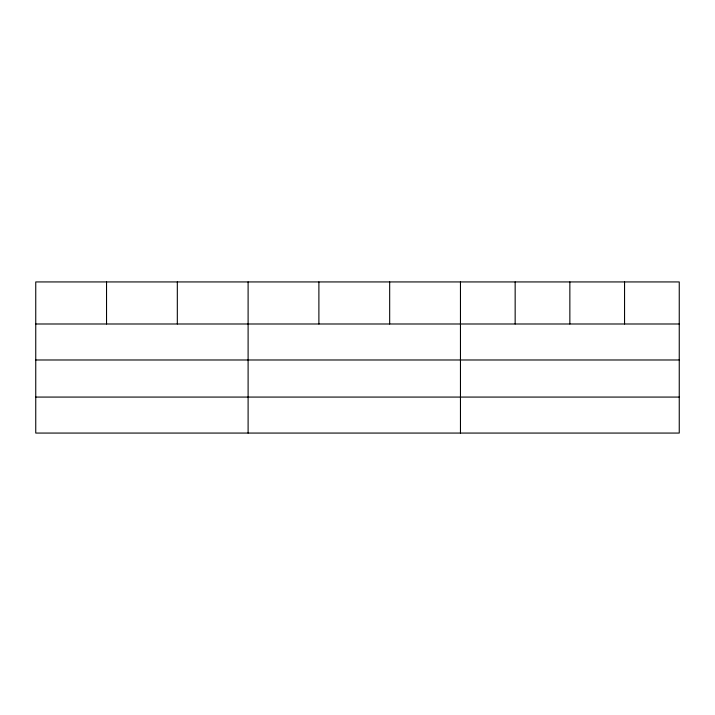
<?xml version="1.0" encoding="UTF-8"?>
<svg xmlns="http://www.w3.org/2000/svg" width="715" height="715" viewBox="0 0 715 715"><rect width="100%" height="100%" fill="white"/><g stroke="black" fill="none" stroke-linecap="round" stroke-linejoin="round"><path stroke-width="1.07" d="M679.25 359.985L679.25 281.933L35.75 281.933L35.75 433.067L679.25 433.067L679.25 359.985L35.75 359.985M35.75 323.993L679.25 323.993M35.75 397.075L679.25 397.075M624.553 281.933L624.553 323.993M569.855 281.933L569.855 323.993M515.158 281.933L515.158 323.993M460.46 281.933L460.46 433.067M389.675 281.933L389.675 323.993M318.89 281.933L318.89 323.993M248.105 281.933L248.105 433.067M177.32 281.933L177.32 323.993M106.535 281.933L106.535 323.993"/></g></svg>
